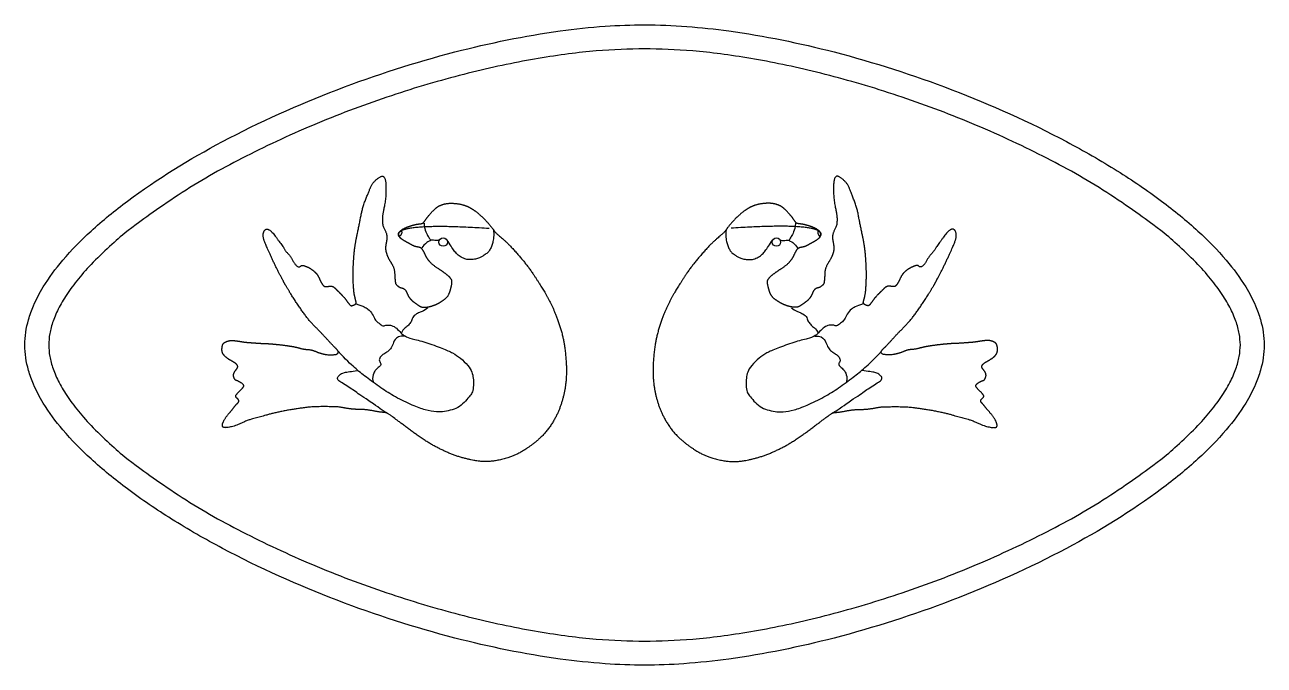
# Model space of a CAD drawing. Extents: x -9.8 to 11.9, y -1.2 to 10.
import ezdxf

# ---------------------------------------------------------------- set-up
doc = ezdxf.new("R2010")
doc.units = 0
doc.header["$MEASUREMENT"] = 0
doc.layers.add('DEFAULT', color=7, linetype='CONTINUOUS')

msp = doc.modelspace()

# ---------------------------------------------------------------- linework, layer by layer
at = {"layer": 'DEFAULT', "color": 7}
for centre in [(-2.453, 6.177), (3.366, 6.177)]:
    msp.add_circle(centre, 0.0742, dxfattribs=at)
for points, knots in [([(1.063, -1.21), (1.292, -1.21), (1.785, -1.191), (2.897, -1.071), (4.474, -0.747), (6.455, -0.11), (8.379, 0.753), (9.802, 1.619), (10.708, 2.354), (11.202, 2.857), (11.534, 3.301), (11.722, 3.658), (11.845, 3.995), (11.907, 4.38), (11.845, 4.765), (11.722, 5.102), (11.534, 5.458), (11.203, 5.903), (10.707, 6.405), (10.068, 6.926), (9.299, 7.446), (8.096, 8.135), (6.455, 8.869), (4.474, 9.507), (2.672, 9.877), (1.327, 9.989), (0.34, 9.951), (-0.771, 9.831), (-2.349, 9.507), (-4.329, 8.869), (-6.254, 8.007), (-7.676, 7.141), (-8.582, 6.406), (-9.076, 5.902), (-9.408, 5.458), (-9.596, 5.102), (-9.719, 4.764), (-9.781, 4.38), (-9.719, 3.995), (-9.596, 3.658), (-9.408, 3.301), (-9.077, 2.857), (-8.581, 2.355), (-7.943, 1.834), (-7.174, 1.314), (-5.97, 0.625), (-4.329, -0.11), (-2.349, -0.747), (-0.771, -1.071), (0.341, -1.191), (0.833, -1.21), (1.063, -1.21)], [0, 0, 0, 0, 0.688482, 1.47855, 3.352976, 5.511342, 7.711239, 9.669758, 10.494407, 11.205344, 11.782459, 12.152208, 12.410976, 12.859189, 13.307563, 13.566146, 13.935954, 14.513105, 15.224011, 16.048679, 16.98248, 18.007193, 20.207094, 22.365461, 24.239881, 25.718435, 26.406917, 27.196984, 29.071413, 31.229776, 33.429674, 35.388193, 36.21284, 36.923779, 37.500893, 37.870643, 38.12941, 38.577623, 39.025997, 39.28458, 39.654388, 40.23154, 40.942445, 41.767113, 42.700914, 43.725627, 45.925529, 48.083895, 49.958321, 50.748388, 51.43687, 51.43687, 51.43687, 51.43687]), ([(-3.202, 6.243), (-3.26, 6.329), (-3.145, 6.416), (-3.026, 6.46), (-2.906, 6.492), (-2.819, 6.498), (-2.792, 6.514), (-2.754, 6.579), (-2.678, 6.672), (-2.58, 6.775), (-2.509, 6.819), (-2.4, 6.852), (-2.286, 6.857), (-2.144, 6.841), (-2.025, 6.803), (-1.905, 6.732), (-1.774, 6.623), (-1.666, 6.509), (-1.611, 6.438), (-1.578, 6.4), (-1.546, 6.345), (-1.453, 6.269), (-1.29, 6.127), (-1.078, 5.882), (-0.917, 5.682), (-0.773, 5.45), (-0.662, 5.279), (-0.555, 5.07), (-0.457, 4.848), (-0.355, 4.52), (-0.317, 4.259), (-0.295, 3.976), (-0.306, 3.72), (-0.344, 3.502), (-0.415, 3.268), (-0.507, 3.072), (-0.665, 2.838), (-0.856, 2.669), (-1.021, 2.552), (-1.172, 2.466), (-1.29, 2.421), (-1.486, 2.364), (-1.649, 2.344), (-1.792, 2.344), (-1.963, 2.372), (-2.196, 2.43), (-2.42, 2.519), (-2.669, 2.646), (-2.93, 2.818), (-3.277, 3.083), (-3.428, 3.193), (-3.461, 3.201), (-3.542, 3.206), (-3.673, 3.23), (-3.824, 3.255), (-3.946, 3.255), (-4.048, 3.259), (-4.191, 3.283), (-4.269, 3.3), (-4.448, 3.304), (-4.729, 3.304), (-4.88, 3.284), (-5.173, 3.243), (-5.459, 3.182), (-5.622, 3.129), (-5.769, 3.096), (-5.924, 3.043), (-6.051, 2.977), (-6.161, 2.949), (-6.243, 2.933), (-6.292, 2.941), (-6.312, 2.961), (-6.3, 3.035), (-6.222, 3.157), (-6.128, 3.259), (-6.071, 3.337), (-6.034, 3.37), (-6.018, 3.394), (-6.022, 3.427), (-6.063, 3.459), (-6.083, 3.484), (-6.055, 3.525), (-6.002, 3.582), (-5.965, 3.615), (-5.932, 3.655), (-5.932, 3.68), (-5.965, 3.713), (-6.051, 3.762), (-6.079, 3.758), (-6.108, 3.811), (-6.12, 3.864), (-6.083, 3.933), (-6.043, 3.974), (-6.034, 4.015), (-6.071, 4.06), (-6.153, 4.105), (-6.234, 4.154), (-6.296, 4.215), (-6.32, 4.28), (-6.308, 4.386), (-6.275, 4.427), (-6.185, 4.46), (-6.096, 4.46), (-5.912, 4.427), (-5.826, 4.423), (-5.643, 4.407), (-5.52, 4.407), (-5.267, 4.382), (-5.1, 4.358), (-4.994, 4.337), (-4.876, 4.301), (-4.765, 4.301), (-4.688, 4.272), (-4.623, 4.244), (-4.492, 4.207), (-4.361, 4.207), (-4.284, 4.223), (-4.276, 4.276), (-4.353, 4.342), (-4.488, 4.49), (-4.598, 4.611), (-4.777, 4.785), (-4.93, 4.991), (-5.115, 5.271), (-5.241, 5.487), (-5.368, 5.729), (-5.511, 6.041), (-5.589, 6.217), (-5.602, 6.321), (-5.57, 6.392), (-5.531, 6.405), (-5.498, 6.399), (-5.42, 6.34), (-5.342, 6.217), (-5.251, 6.106), (-5.205, 6.015), (-5.147, 5.963), (-5.108, 5.91), (-5.056, 5.813), (-5.01, 5.754), (-4.958, 5.735), (-4.932, 5.767), (-4.906, 5.774), (-4.796, 5.735), (-4.678, 5.65), (-4.626, 5.572), (-4.587, 5.474), (-4.535, 5.403), (-4.509, 5.396), (-4.425, 5.409), (-4.366, 5.403), (-4.301, 5.331), (-4.184, 5.22), (-4.119, 5.129), (-4.073, 5.064), (-4.041, 5.064), (-3.969, 5.097), (-3.969, 5.129), (-4.015, 5.279), (-4.028, 5.585), (-4.021, 5.787), (-4.002, 6.073), (-3.95, 6.327), (-3.898, 6.575), (-3.859, 6.796), (-3.748, 7.057), (-3.703, 7.187), (-3.618, 7.271), (-3.546, 7.323), (-3.494, 7.337), (-3.455, 7.265), (-3.449, 7.115), (-3.455, 6.913), (-3.494, 6.731), (-3.514, 6.633), (-3.514, 6.464), (-3.462, 6.386), (-3.436, 6.301), (-3.429, 6.243), (-3.462, 6.099), (-3.455, 6.002), (-3.397, 5.865), (-3.338, 5.787), (-3.299, 5.683), (-3.299, 5.598), (-3.293, 5.526), (-3.286, 5.448), (-3.26, 5.422), (-3.202, 5.377), (-3.156, 5.377), (-3.104, 5.337), (-3.078, 5.272), (-3.058, 5.227), (-3.013, 5.168), (-2.948, 5.116), (-2.837, 5.038), (-2.779, 5.038), (-2.694, 5.044), (-2.564, 5.09), (-2.466, 5.149), (-2.369, 5.22), (-2.33, 5.318), (-2.291, 5.468), (-2.304, 5.533), (-2.388, 5.611), (-2.518, 5.702), (-2.642, 5.78), (-2.733, 5.884), (-2.779, 5.989), (-2.824, 6.067), (-2.857, 6.086), (-2.954, 6.099), (-3.019, 6.138), (-3.13, 6.197), (-3.202, 6.243), (-3.26, 6.329), (-3.145, 6.416)], [-3, -2, -1, 0, 1, 2, 3, 4, 5, 6, 7, 8, 9, 10, 11, 12, 13, 14, 15, 16, 17, 18, 19, 20, 21, 22, 23, 24, 25, 26, 27, 28, 29, 30, 31, 32, 33, 34, 35, 36, 37, 38, 39, 40, 41, 42, 43, 44, 45, 46, 47, 48, 49, 50, 51, 52, 53, 54, 55, 56, 57, 58, 59, 60, 61, 62, 63, 64, 65, 66, 67, 68, 69, 70, 71, 72, 73, 74, 75, 76, 77, 78, 79, 80, 81, 82, 83, 84, 85, 86, 87, 88, 89, 90, 91, 92, 93, 94, 95, 96, 97, 98, 99, 100, 101, 102, 103, 104, 105, 106, 107, 108, 109, 110, 111, 112, 113, 114, 115, 116, 117, 118, 119, 120, 121, 122, 123, 124, 125, 126, 127, 128, 129, 130, 131, 132, 133, 134, 135, 136, 137, 138, 139, 140, 141, 142, 143, 144, 145, 146, 147, 148, 149, 150, 151, 152, 153, 154, 155, 156, 157, 158, 159, 160, 161, 162, 163, 164, 165, 166, 167, 168, 169, 170, 171, 172, 173, 174, 175, 176, 177, 178, 179, 180, 181, 182, 183, 184, 185, 186, 187, 188, 189, 190, 191, 192, 193, 194, 195, 196, 197, 198, 199, 200, 201, 202, 203, 204, 205, 206, 207, 208, 209, 210, 211, 212, 213, 214, 215, 216, 217]), ([(4.114, 6.243), (4.172, 6.329), (4.058, 6.416), (3.938, 6.46), (3.818, 6.492), (3.731, 6.498), (3.704, 6.514), (3.666, 6.579), (3.59, 6.672), (3.492, 6.775), (3.421, 6.819), (3.312, 6.852), (3.198, 6.857), (3.056, 6.841), (2.937, 6.803), (2.817, 6.732), (2.686, 6.623), (2.578, 6.509), (2.523, 6.438), (2.491, 6.4), (2.458, 6.345), (2.365, 6.269), (2.202, 6.127), (1.99, 5.882), (1.83, 5.682), (1.685, 5.45), (1.574, 5.279), (1.467, 5.07), (1.369, 4.848), (1.267, 4.52), (1.229, 4.259), (1.207, 3.976), (1.218, 3.72), (1.256, 3.502), (1.327, 3.268), (1.42, 3.072), (1.577, 2.838), (1.768, 2.669), (1.933, 2.552), (2.084, 2.466), (2.202, 2.421), (2.398, 2.364), (2.561, 2.344), (2.704, 2.344), (2.875, 2.372), (3.108, 2.43), (3.332, 2.519), (3.581, 2.646), (3.842, 2.818), (4.189, 3.083), (4.34, 3.193), (4.373, 3.201), (4.455, 3.206), (4.585, 3.23), (4.736, 3.255), (4.859, 3.255), (4.961, 3.259), (5.103, 3.283), (5.181, 3.3), (5.36, 3.304), (5.641, 3.304), (5.792, 3.284), (6.086, 3.243), (6.371, 3.182), (6.534, 3.129), (6.681, 3.096), (6.836, 3.043), (6.963, 2.977), (7.073, 2.949), (7.155, 2.933), (7.204, 2.941), (7.224, 2.961), (7.212, 3.035), (7.134, 3.157), (7.04, 3.259), (6.983, 3.337), (6.947, 3.37), (6.93, 3.394), (6.934, 3.427), (6.975, 3.459), (6.996, 3.484), (6.967, 3.525), (6.914, 3.582), (6.877, 3.615), (6.845, 3.655), (6.845, 3.68), (6.877, 3.713), (6.963, 3.762), (6.991, 3.758), (7.02, 3.811), (7.032, 3.864), (6.996, 3.933), (6.955, 3.974), (6.947, 4.015), (6.983, 4.06), (7.065, 4.105), (7.147, 4.154), (7.208, 4.215), (7.232, 4.28), (7.22, 4.386), (7.187, 4.427), (7.098, 4.46), (7.008, 4.46), (6.824, 4.427), (6.738, 4.423), (6.555, 4.407), (6.432, 4.407), (6.179, 4.382), (6.012, 4.358), (5.906, 4.337), (5.788, 4.301), (5.677, 4.301), (5.6, 4.272), (5.535, 4.244), (5.404, 4.207), (5.273, 4.207), (5.196, 4.223), (5.188, 4.276), (5.265, 4.342), (5.4, 4.49), (5.51, 4.611), (5.69, 4.785), (5.842, 4.991), (6.027, 5.271), (6.153, 5.487), (6.28, 5.729), (6.423, 6.041), (6.501, 6.217), (6.514, 6.321), (6.482, 6.392), (6.443, 6.405), (6.41, 6.399), (6.332, 6.34), (6.254, 6.217), (6.163, 6.106), (6.118, 6.015), (6.059, 5.963), (6.02, 5.91), (5.968, 5.813), (5.922, 5.754), (5.87, 5.735), (5.844, 5.767), (5.818, 5.774), (5.708, 5.735), (5.591, 5.65), (5.538, 5.572), (5.499, 5.474), (5.447, 5.403), (5.421, 5.396), (5.337, 5.409), (5.278, 5.403), (5.213, 5.331), (5.096, 5.22), (5.031, 5.129), (4.985, 5.064), (4.953, 5.064), (4.881, 5.097), (4.881, 5.129), (4.927, 5.279), (4.94, 5.585), (4.933, 5.787), (4.914, 6.073), (4.862, 6.327), (4.81, 6.575), (4.771, 6.796), (4.66, 7.057), (4.615, 7.187), (4.53, 7.271), (4.459, 7.323), (4.406, 7.337), (4.367, 7.265), (4.361, 7.115), (4.367, 6.913), (4.406, 6.731), (4.426, 6.633), (4.426, 6.464), (4.374, 6.386), (4.348, 6.301), (4.341, 6.243), (4.374, 6.099), (4.367, 6.002), (4.309, 5.865), (4.25, 5.787), (4.211, 5.683), (4.211, 5.598), (4.205, 5.526), (4.198, 5.448), (4.172, 5.422), (4.114, 5.377), (4.068, 5.377), (4.016, 5.337), (3.99, 5.272), (3.971, 5.227), (3.925, 5.168), (3.86, 5.116), (3.749, 5.038), (3.691, 5.038), (3.606, 5.044), (3.476, 5.09), (3.379, 5.149), (3.281, 5.22), (3.242, 5.318), (3.203, 5.468), (3.216, 5.533), (3.3, 5.611), (3.431, 5.702), (3.554, 5.78), (3.645, 5.884), (3.691, 5.989), (3.736, 6.067), (3.769, 6.086), (3.866, 6.099), (3.932, 6.138), (4.042, 6.197), (4.114, 6.243), (4.172, 6.329), (4.058, 6.416)], [-3, -2, -1, 0, 1, 2, 3, 4, 5, 6, 7, 8, 9, 10, 11, 12, 13, 14, 15, 16, 17, 18, 19, 20, 21, 22, 23, 24, 25, 26, 27, 28, 29, 30, 31, 32, 33, 34, 35, 36, 37, 38, 39, 40, 41, 42, 43, 44, 45, 46, 47, 48, 49, 50, 51, 52, 53, 54, 55, 56, 57, 58, 59, 60, 61, 62, 63, 64, 65, 66, 67, 68, 69, 70, 71, 72, 73, 74, 75, 76, 77, 78, 79, 80, 81, 82, 83, 84, 85, 86, 87, 88, 89, 90, 91, 92, 93, 94, 95, 96, 97, 98, 99, 100, 101, 102, 103, 104, 105, 106, 107, 108, 109, 110, 111, 112, 113, 114, 115, 116, 117, 118, 119, 120, 121, 122, 123, 124, 125, 126, 127, 128, 129, 130, 131, 132, 133, 134, 135, 136, 137, 138, 139, 140, 141, 142, 143, 144, 145, 146, 147, 148, 149, 150, 151, 152, 153, 154, 155, 156, 157, 158, 159, 160, 161, 162, 163, 164, 165, 166, 167, 168, 169, 170, 171, 172, 173, 174, 175, 176, 177, 178, 179, 180, 181, 182, 183, 184, 185, 186, 187, 188, 189, 190, 191, 192, 193, 194, 195, 196, 197, 198, 199, 200, 201, 202, 203, 204, 205, 206, 207, 208, 209, 210, 211, 212, 213, 214, 215, 216, 217])]:
    msp.add_open_spline(points, degree=3, knots=knots, dxfattribs=at)
for points in [[(1.063, 9.553), (-9.34, 9.553), (-9.34, 4.38)], [(11.466, 4.38), (11.466, 9.553), (1.063, 9.553)], [(-9.34, 4.38), (-9.34, -0.793), (1.063, -0.793)], [(1.063, -0.793), (11.466, -0.793), (11.466, 4.38)]]:
    msp.add_rational_spline(points, [1, 0.440677583924, 1], degree=2, dxfattribs=at)
for points in [[(-2.785, 6.509), (-2.785, 6.431), (-2.753, 6.346), (-2.714, 6.274), (-2.675, 6.216), (-2.675, 6.196), (-2.714, 6.19), (-2.772, 6.144), (-2.824, 6.079)], [(3.697, 6.509), (3.697, 6.431), (3.665, 6.346), (3.626, 6.274), (3.587, 6.216), (3.587, 6.196), (3.626, 6.19), (3.684, 6.144), (3.736, 6.079)], [(-1.579, 6.402), (-1.569, 6.355), (-1.567, 6.248), (-1.588, 6.165), (-1.607, 6.098), (-1.641, 6.034), (-1.673, 5.99), (-1.737, 5.947), (-1.782, 5.917), (-1.829, 5.898), (-1.906, 5.874), (-1.985, 5.868), (-2.053, 5.874), (-2.141, 5.91), (-2.209, 5.962), (-2.258, 6.022), (-2.311, 6.096), (-2.358, 6.178), (-2.388, 6.212)], [(2.492, 6.402), (2.481, 6.355), (2.479, 6.248), (2.5, 6.165), (2.519, 6.098), (2.553, 6.034), (2.585, 5.99), (2.65, 5.947), (2.694, 5.917), (2.741, 5.898), (2.818, 5.874), (2.897, 5.868), (2.965, 5.874), (3.053, 5.91), (3.121, 5.962), (3.17, 6.022), (3.224, 6.096), (3.271, 6.178), (3.3, 6.212)], [(-2.512, 6.22), (-2.536, 6.205), (-2.58, 6.203), (-2.619, 6.207), (-2.657, 6.216), (-2.676, 6.203)], [(3.424, 6.22), (3.448, 6.205), (3.493, 6.203), (3.531, 6.207), (3.569, 6.216), (3.589, 6.203)], [(-3.969, 5.096), (-3.839, 5.057), (-3.761, 5.011), (-3.683, 4.92), (-3.644, 4.822), (-3.598, 4.777), (-3.507, 4.711), (-3.501, 4.711), (-3.442, 4.731), (-3.351, 4.725), (-3.267, 4.679), (-3.189, 4.588), (-3.117, 4.529), (-3.019, 4.49), (-2.766, 4.438), (-2.453, 4.314), (-2.278, 4.243), (-2.154, 4.158), (-2.011, 4.021), (-1.946, 3.904), (-1.926, 3.806), (-1.92, 3.67), (-1.939, 3.552), (-1.978, 3.5), (-2.057, 3.403), (-2.167, 3.298), (-2.291, 3.246), (-2.434, 3.214), (-2.557, 3.207), (-2.766, 3.24), (-2.974, 3.318), (-3.299, 3.474), (-3.533, 3.624), (-3.807, 3.826), (-3.989, 3.969), (-4.151, 4.125), (-4.288, 4.275)], [(-2.72, 5.031), (-2.792, 4.972), (-2.844, 4.959), (-2.889, 4.939), (-2.987, 4.881), (-3, 4.796), (-3.045, 4.744), (-3.097, 4.685), (-3.143, 4.666), (-3.182, 4.594)], [(4.881, 5.096), (4.751, 5.057), (4.673, 5.011), (4.595, 4.92), (4.556, 4.822), (4.511, 4.777), (4.42, 4.711), (4.413, 4.711), (4.354, 4.731), (4.263, 4.725), (4.179, 4.679), (4.101, 4.588), (4.029, 4.529), (3.932, 4.49), (3.678, 4.438), (3.366, 4.314), (3.19, 4.243), (3.066, 4.158), (2.923, 4.021), (2.858, 3.904), (2.839, 3.806), (2.832, 3.67), (2.852, 3.552), (2.891, 3.5), (2.969, 3.403), (3.079, 3.298), (3.203, 3.246), (3.346, 3.214), (3.47, 3.207), (3.678, 3.24), (3.886, 3.318), (4.211, 3.474), (4.446, 3.624), (4.719, 3.826), (4.901, 3.969), (5.064, 4.125), (5.2, 4.275)], [(3.632, 5.031), (3.704, 4.972), (3.756, 4.959), (3.801, 4.939), (3.899, 4.881), (3.912, 4.796), (3.958, 4.744), (4.01, 4.685), (4.055, 4.666), (4.094, 4.594)], [(-3.124, 4.536), (-3.221, 4.542), (-3.306, 4.477), (-3.332, 4.373), (-3.39, 4.288), (-3.436, 4.256), (-3.507, 4.21), (-3.553, 4.171), (-3.579, 4.099), (-3.527, 4.054), (-3.566, 3.995), (-3.637, 3.95), (-3.657, 3.898), (-3.696, 3.813), (-3.677, 3.735)], [(4.036, 4.536), (4.133, 4.542), (4.218, 4.477), (4.244, 4.373), (4.302, 4.288), (4.348, 4.256), (4.42, 4.21), (4.465, 4.171), (4.491, 4.099), (4.439, 4.054), (4.478, 3.995), (4.55, 3.95), (4.569, 3.898), (4.608, 3.813), (4.589, 3.735)], [(-3.436, 3.194), (-3.611, 3.305), (-3.761, 3.422), (-3.917, 3.513), (-4.008, 3.585), (-4.106, 3.65), (-4.223, 3.722), (-4.295, 3.767), (-4.301, 3.819), (-4.256, 3.858), (-4.204, 3.904), (-4.054, 3.917), (-3.95, 3.937)], [(4.348, 3.194), (4.524, 3.305), (4.673, 3.422), (4.829, 3.513), (4.92, 3.585), (5.018, 3.65), (5.135, 3.722), (5.207, 3.767), (5.213, 3.819), (5.168, 3.858), (5.116, 3.904), (4.966, 3.917), (4.862, 3.937)]]:
    msp.add_open_spline(points, degree=3, dxfattribs=at)

doc.saveas('drawing.dxf')
